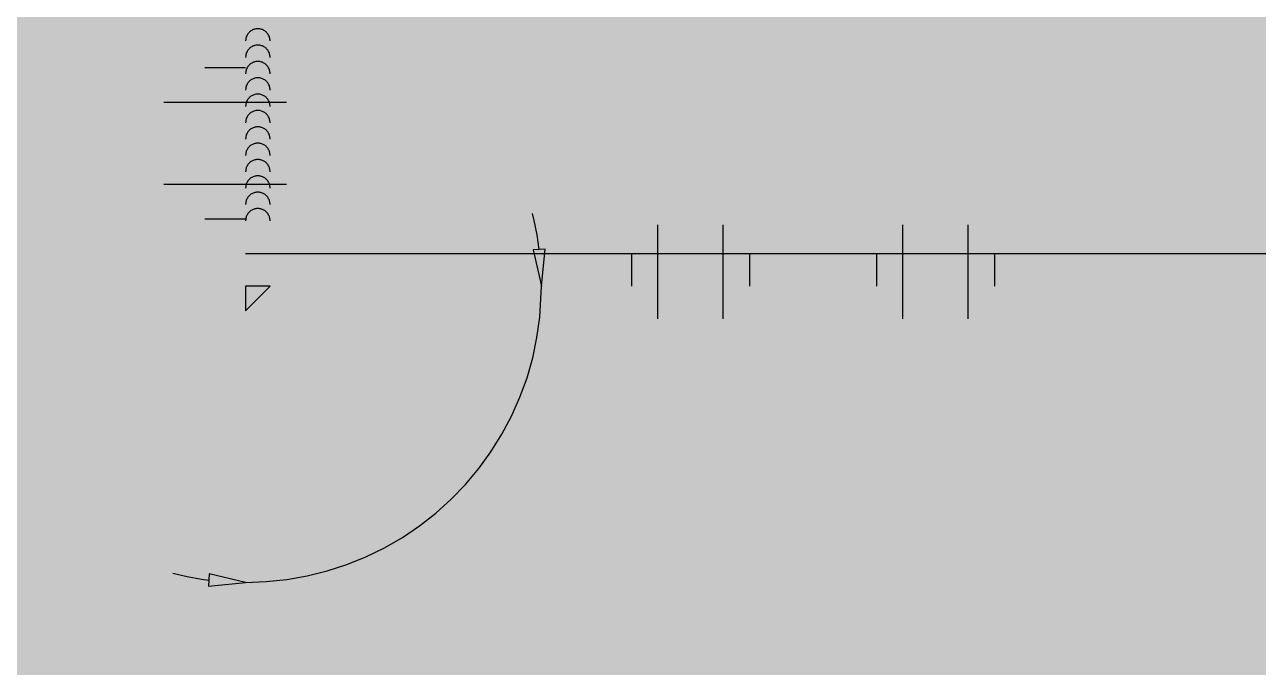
# Model space of a CAD drawing. Extents: x -0.42 to 4.47, y 1.12 to 4.63.
# Drawn here: x 1.207 to 2.145, y 3.404 to 3.892 of the extents above; entities that cross this region are included whole.
import ezdxf

# ---------------------------------------------------------------- set-up
doc = ezdxf.new("R2010")
doc.units = 0
doc.linetypes.add('1', pattern=[50.799999713897705, 31.75, -6.349999904632568, 6.349999904632568, -6.349999904632568])
doc.linetypes.add('2', pattern=[15, 12, -3])
doc.layers.get('0').update_dxf_attribs({"linetype": 'CONTINUOUS'})

msp = doc.modelspace()

# ---------------------------------------------------------------- linework, layer by layer
at = {"color": 7, "const_width": 1.4149999618530273}
for points in [[(0.998104138745127, 3.926234479933015), (0.3148207518125048, 3.926234479933015)], [(0.998104138745127, 3.926234479933015), (1.0291624745148056, 3.895176144163358)], [(1.3435124052456189, 3.926234479933015), (1.374570741015333, 3.92623447993293)], [(1.3435124052456686, 3.926234479933015), (1.3435124052456686, 3.3982427718487713)], [(1.3745707410153472, 3.92623447993293), (1.374570741015333, 3.3982427718487713)], [(0.8490241270507752, 3.9107053120481936), (0.8490241270507752, 3.742990298892252)], [(0.8738707956665124, 3.9107053120481936), (0.8490241270507752, 3.9107053120481936)], [(0.8738707956664626, 3.9107053120481936), (0.8738707956665124, 3.742990298892252)], [(1.3745707410153827, 3.910705312048009), (3.5486542448919707, 3.910705312048009)], [(1.0291624745149122, 3.491417779157871), (1.0291624745148056, 3.895176144163358)], [(1.3435124052456189, 3.895176144163358), (1.374570741015333, 3.8951761441632584)], [(0.9344345504168459, 3.833059472623276), (0.9344988573939119, 3.834901014584773), (0.9346914702819404, 3.836733584788462), (0.9350114442176931, 3.8385482549802674), (0.9354572241754653, 3.8403361842837), (0.9360266405241617, 3.842088662703617), (0.9367169149512051, 3.843797151667971), (0.9375246856391257, 3.84545332734632), (0.9384460176324225, 3.847049122117241), (0.9394764220902374, 3.8485767601117686), (0.9406108799819961, 3.8500287986806683), (0.9418438628211092, 3.8513981661594983), (0.9431693652464048, 3.8526781877855285), (0.9445809287178264, 3.853862630127182), (0.9460716755788425, 3.854945720336673), (0.9476343431189491, 3.8559221846554124), (0.949261319117106, 3.8567872632237794), (0.9509446773851735, 3.8575367426626173), (0.9526762155328328, 3.858166970883005), (0.9544474979159077, 3.8586748778199222), (0.9562498959929826, 3.8590579887610232), (0.9580746277564174, 3.8593144376754793), (0.9599128035500826, 3.859442977580784), (0.9617554680920364, 3.859442977580784), (0.9635936438857016, 3.8593144376754793), (0.9654183756491435, 3.8590579887610232), (0.9672207737262184, 3.8586748778199222), (0.9689920561092862, 3.858166970883005), (0.9707235942569454, 3.8575367426626173), (0.972406952525013, 3.8567872632237794), (0.9740339285231698, 3.8559221846554124), (0.9755965960632764, 3.854945720336673), (0.9770873429242926, 3.853862630127182), (0.9784989063957141, 3.8526781877855285), (0.9798244088210097, 3.8513981661594983), (0.9810573916601228, 3.8500287986806683), (0.9821918495518887, 3.8485767601117686), (0.9832222540096964, 3.847049122117241), (0.9841435860029932, 3.84545332734632), (0.9849513566909138, 3.843797151667971), (0.9856416311179572, 3.842088662703617), (0.9862110474666608, 3.8403361842837), (0.9866568274244258, 3.8385482549802674), (0.9869768013601785, 3.836733584788462), (0.9872337212252802, 3.833059472623276)], [(2.3591774423770175, 3.823741971893341), (2.359147039403126, 3.8246125879267368), (2.3590559800601127, 3.8254789624424177), (2.3589047071600646, 3.8263368743786543), (2.35869395748896, 3.827182144511326), (2.358424758844741, 3.8280106540586587), (2.358098421151439, 3.8288183673587355), (2.357716535718687, 3.829601348715542), (2.3572809626534124, 3.8303557842434373), (2.3567938234549644, 3.831077997417367), (2.356257492129238, 3.8317644701768216), (2.3556745811194233, 3.83241185847605), (2.35504793019863, 3.833017007834343), (2.354380593141144, 3.8335769703672753), (2.3536758206911657, 3.8340890173749926), (2.3529370464935297, 3.8345506548924533), (2.352167869692245, 3.834959633315833), (2.3513720375290106, 3.8353139607312414), (2.350553427201227, 3.835611910319656), (2.349716027349821, 3.8358520307237853), (2.348863917325545, 3.8360331527123748), (2.348001248584204, 3.8361543928827615), (2.347132223952997, 3.836215160325139), (2.34626107726708, 3.836215160325139), (2.34539205263588, 3.8361543928827615), (2.344529383894539, 3.8360331527123748), (2.343677273870256, 3.8358520307237853), (2.34283987401885, 3.835611910319656), (2.3420212636910733, 3.8353139607312414), (2.341225431527832, 3.834959633315833), (2.340456254726554, 3.8345506548924533), (2.3397174805289183, 3.8340890173749926), (2.3390127080789327, 3.8335769703672753), (2.338345371021447, 3.833017007834343), (2.3377187201006606, 3.83241185847605), (2.3371358090908387, 3.8317644701768216), (2.3365994777651196, 3.831077997417367), (2.3361123385666716, 3.8303557842434373), (2.335676765501397, 3.829601348715542), (2.3352948800686377, 3.8288183673587355), (2.3349685423753357, 3.8280106540586587), (2.334699343731117, 3.827182144511326), (2.3344885940600193, 3.8263368743786543), (2.334337321159964, 3.8254789624424177), (2.3342462618169577, 3.8246125879267368), (2.3342158588430664, 3.823741971893341), (2.3342462618169577, 3.822871355859945), (2.334337321159964, 3.8220049813442643), (2.3344885940600193, 3.8211470694080276), (2.334699343731117, 3.820301799275356), (2.3349685423753357, 3.8194732897280232), (2.3352948800686377, 3.8186655764279607), (2.335676765501397, 3.817882595071154), (2.3361123385666716, 3.817128159543259), (2.3365994777651196, 3.816405946369315), (2.3371358090908387, 3.8157194736098745), (2.3377187201006606, 3.8150720853106463), (2.338345371021447, 3.814466935952339), (2.3390127080789327, 3.8139069734194067), (2.3397174805289183, 3.8133949264117035), (2.340456254726554, 3.8129332888942287), (2.341225431527832, 3.812524310470863), (2.3420212636910733, 3.8121699830554547), (2.34283987401885, 3.8118720334670257), (2.343677273870256, 3.811631913062911), (2.344529383894539, 3.811450791074307), (2.34539205263588, 3.8113295509039347), (2.34626107726708, 3.811268783461557), (2.347132223952997, 3.811268783461557), (2.348001248584204, 3.8113295509039347), (2.348863917325545, 3.811450791074307), (2.349716027349821, 3.811631913062911), (2.350553427201227, 3.8118720334670257), (2.3513720375290106, 3.8121699830554547), (2.352167869692245, 3.812524310470863), (2.3529370464935297, 3.8129332888942287), (2.3536758206911657, 3.8133949264117035), (2.354380593141144, 3.8139069734194067), (2.35504793019863, 3.814466935952339), (2.3556745811194233, 3.8150720853106463), (2.356257492129238, 3.8157194736098745), (2.3567938234549644, 3.816405946369315), (2.3572809626534124, 3.817128159543259), (2.357716535718687, 3.817882595071154), (2.358098421151439, 3.8186655764279607), (2.358424758844741, 3.8194732897280232), (2.35869395748896, 3.820301799275356), (2.3589047071600646, 3.8211470694080276), (2.3590559800601127, 3.8220049813442643), (2.3591774423770175, 3.823741971893341)], [(2.5517391241447527, 3.823741971893341), (2.5517087211708613, 3.8246125879267368), (2.551617661827848, 3.8254789624424177), (2.5514663889277998, 3.8263368743786543), (2.551255639256695, 3.827182144511326), (2.5509864406124763, 3.8280106540586587), (2.550660102919174, 3.8288183673587355), (2.5502782174864222, 3.829601348715542), (2.5498426444211475, 3.8303557842434373), (2.5493555052226995, 3.831077997417367), (2.548819173896973, 3.8317644701768216), (2.5482362628871584, 3.83241185847605), (2.547609611966365, 3.833017007834343), (2.5469422749088793, 3.8335769703672753), (2.546237502458901, 3.8340890173749926), (2.545498728261265, 3.8345506548924533), (2.54472955145998, 3.834959633315833), (2.5439337192967457, 3.8353139607312414), (2.543115108968962, 3.835611910319656), (2.542277709117556, 3.8358520307237853), (2.54142559909328, 3.8360331527123748), (2.540562930351939, 3.8361543928827615), (2.539693905720732, 3.836215160325139), (2.538822759034815, 3.836215160325139), (2.537953734403615, 3.8361543928827615), (2.537091065662274, 3.8360331527123748), (2.536238955637991, 3.8358520307237853), (2.535401555786585, 3.835611910319656), (2.5345829454588085, 3.8353139607312414), (2.533787113295567, 3.834959633315833), (2.5330179364942893, 3.8345506548924533), (2.5322791622966534, 3.8340890173749926), (2.531574389846668, 3.8335769703672753), (2.530907052789182, 3.833017007834343), (2.5302804018683958, 3.83241185847605), (2.529697490858574, 3.8317644701768216), (2.5291611595328547, 3.831077997417367), (2.5286740203344067, 3.8303557842434373), (2.528238447269132, 3.829601348715542), (2.527856561836373, 3.8288183673587355), (2.527530224143071, 3.8280106540586587), (2.527261025498852, 3.827182144511326), (2.5270502758277544, 3.8263368743786543), (2.526899002927699, 3.8254789624424177), (2.526807943584693, 3.8246125879267368), (2.5267775406108015, 3.823741971893341), (2.526807943584693, 3.822871355859945), (2.526899002927699, 3.8220049813442643), (2.5270502758277544, 3.8211470694080276), (2.527261025498852, 3.820301799275356), (2.527530224143071, 3.8194732897280232), (2.527856561836373, 3.8186655764279607), (2.528238447269132, 3.817882595071154), (2.5286740203344067, 3.817128159543259), (2.5291611595328547, 3.816405946369315), (2.529697490858574, 3.8157194736098745), (2.5302804018683958, 3.8150720853106463), (2.530907052789182, 3.814466935952339), (2.531574389846668, 3.8139069734194067), (2.5322791622966534, 3.8133949264117035), (2.5330179364942893, 3.8129332888942287), (2.533787113295567, 3.812524310470863), (2.5345829454588085, 3.8121699830554547), (2.535401555786585, 3.8118720334670257), (2.536238955637991, 3.811631913062911), (2.537091065662274, 3.811450791074307), (2.537953734403615, 3.8113295509039347), (2.538822759034815, 3.811268783461557), (2.539693905720732, 3.811268783461557), (2.540562930351939, 3.8113295509039347), (2.54142559909328, 3.811450791074307), (2.542277709117556, 3.811631913062911), (2.543115108968962, 3.8118720334670257), (2.5439337192967457, 3.8121699830554547), (2.54472955145998, 3.812524310470863), (2.545498728261265, 3.8129332888942287), (2.546237502458901, 3.8133949264117035), (2.5469422749088793, 3.8139069734194067), (2.547609611966365, 3.814466935952339), (2.5482362628871584, 3.8150720853106463), (2.548819173896973, 3.8157194736098745), (2.5493555052226995, 3.816405946369315), (2.5498426444211475, 3.817128159543259), (2.5502782174864222, 3.817882595071154), (2.550660102919174, 3.8186655764279607), (2.5509864406124763, 3.8194732897280232), (2.551255639256695, 3.820301799275356), (2.5514663889277998, 3.8211470694080276), (2.551617661827848, 3.8220049813442643), (2.5517391241447527, 3.823741971893341)], [(2.6449141314537528, 3.823741971893341), (2.6448837284798614, 3.8246125879267368), (2.644792669136855, 3.8254789624424177), (2.6446413962368, 3.8263368743786543), (2.644430646565702, 3.827182144511326), (2.6441614479214834, 3.8280106540586587), (2.6438351102281814, 3.8288183673587355), (2.6434532247954223, 3.829601348715542), (2.6430176517301476, 3.8303557842434373), (2.6425305125316996, 3.831077997417367), (2.6419941812059804, 3.8317644701768216), (2.6414112701961585, 3.83241185847605), (2.6407846192753723, 3.833017007834343), (2.6401172822178864, 3.8335769703672753), (2.639412509767901, 3.8340890173749926), (2.638673735570265, 3.8345506548924533), (2.6379045587689873, 3.834959633315833), (2.637108726605746, 3.8353139607312414), (2.6362901162779693, 3.835611910319656), (2.6354527164265633, 3.8358520307237853), (2.63460060640228, 3.8360331527123748), (2.633737937660939, 3.8361543928827615), (2.632868913029739, 3.836215160325139), (2.6319977663438223, 3.836215160325139), (2.6311287417126152, 3.8361543928827615), (2.630266072971274, 3.8360331527123748), (2.629413962946998, 3.8358520307237853), (2.628576563095592, 3.835611910319656), (2.6277579527678085, 3.8353139607312414), (2.626962120604574, 3.834959633315833), (2.6261929438032894, 3.8345506548924533), (2.6254541696056535, 3.8340890173749926), (2.624749397155675, 3.8335769703672753), (2.624082060098189, 3.833017007834343), (2.623455409177396, 3.83241185847605), (2.622872498167581, 3.8317644701768216), (2.6223361668418548, 3.831077997417367), (2.6218490276434068, 3.8303557842434373), (2.621413454578132, 3.829601348715542), (2.62103156914538, 3.8288183673587355), (2.620705231452078, 3.8280106540586587), (2.6204360328078593, 3.827182144511326), (2.6202252831367545, 3.8263368743786543), (2.6200740102367064, 3.8254789624424177), (2.619982950893693, 3.8246125879267368), (2.6199525479198016, 3.823741971893341), (2.619982950893693, 3.822871355859945), (2.6200740102367064, 3.8220049813442643), (2.6202252831367545, 3.8211470694080276), (2.6204360328078593, 3.820301799275356), (2.620705231452078, 3.8194732897280232), (2.62103156914538, 3.8186655764279607), (2.621413454578132, 3.817882595071154), (2.6218490276434068, 3.817128159543259), (2.6223361668418548, 3.816405946369315), (2.622872498167581, 3.8157194736098745), (2.623455409177396, 3.8150720853106463), (2.624082060098189, 3.814466935952339), (2.624749397155675, 3.8139069734194067), (2.6254541696056535, 3.8133949264117035), (2.6261929438032894, 3.8129332888942287), (2.626962120604574, 3.812524310470863), (2.6277579527678085, 3.8121699830554547), (2.628576563095592, 3.8118720334670257), (2.629413962946998, 3.811631913062911), (2.630266072971274, 3.811450791074307), (2.6311287417126152, 3.8113295509039347), (2.6319977663438223, 3.811268783461557), (2.632868913029739, 3.811268783461557), (2.633737937660939, 3.8113295509039347), (2.63460060640228, 3.811450791074307), (2.6354527164265633, 3.811631913062911), (2.6362901162779693, 3.8118720334670257), (2.637108726605746, 3.8121699830554547), (2.6379045587689873, 3.812524310470863), (2.638673735570265, 3.8129332888942287), (2.639412509767901, 3.8133949264117035), (2.6401172822178864, 3.8139069734194067), (2.6407846192753723, 3.814466935952339), (2.6414112701961585, 3.8150720853106463), (2.6419941812059804, 3.8157194736098745), (2.6425305125316996, 3.816405946369315), (2.6430176517301476, 3.817128159543259), (2.6434532247954223, 3.817882595071154), (2.6438351102281814, 3.8186655764279607), (2.6441614479214834, 3.8194732897280232), (2.644430646565702, 3.820301799275356), (2.6446413962368, 3.8211470694080276), (2.644792669136855, 3.8220049813442643), (2.6449141314537528, 3.823741971893341)], [(2.8374758132255096, 3.823741971893341), (2.8374454102516182, 3.8246125879267368), (2.837354350908612, 3.8254789624424177), (2.8372030780085638, 3.8263368743786543), (2.836992328337459, 3.827182144511326), (2.8367231296932403, 3.8280106540586587), (2.836396791999938, 3.8288183673587355), (2.836014906567179, 3.829601348715542), (2.8355793335019044, 3.8303557842434373), (2.8350921943034564, 3.831077997417367), (2.834555862977737, 3.8317644701768216), (2.8339729519679224, 3.83241185847605), (2.833346301047129, 3.833017007834343), (2.8326789639896433, 3.8335769703672753), (2.8319741915396577, 3.8340890173749926), (2.8312354173420218, 3.8345506548924533), (2.830466240540744, 3.834959633315833), (2.8296704083775026, 3.8353139607312414), (2.828851798049726, 3.835611910319656), (2.82801439819832, 3.8358520307237853), (2.827162288174037, 3.8360331527123748), (2.826299619432696, 3.8361543928827615), (2.825430594801496, 3.836215160325139), (2.824559448115579, 3.836215160325139), (2.823690423484372, 3.8361543928827615), (2.822827754743031, 3.8360331527123748), (2.821975644718755, 3.8358520307237853), (2.821138244867349, 3.835611910319656), (2.8203196345395654, 3.8353139607312414), (2.819523802376331, 3.834959633315833), (2.818754625575046, 3.8345506548924533), (2.8180158513774103, 3.8340890173749926), (2.817311078927432, 3.8335769703672753), (2.816643741869946, 3.833017007834343), (2.8160170909491526, 3.83241185847605), (2.815434179939338, 3.8317644701768216), (2.8148978486136116, 3.831077997417367), (2.8144107094151636, 3.8303557842434373), (2.813975136349889, 3.829601348715542), (2.813593250917137, 3.8288183673587355), (2.813266913223835, 3.8280106540586587), (2.812997714579616, 3.827182144511326), (2.8127869649085113, 3.8263368743786543), (2.812635692008463, 3.8254789624424177), (2.8125446326654497, 3.8246125879267368), (2.8125142296915584, 3.823741971893341), (2.8125446326654497, 3.822871355859945), (2.812635692008463, 3.8220049813442643), (2.8127869649085113, 3.8211470694080276), (2.812997714579616, 3.820301799275356), (2.813266913223835, 3.8194732897280232), (2.813593250917137, 3.8186655764279607), (2.813975136349889, 3.817882595071154), (2.8144107094151636, 3.817128159543259), (2.8148978486136116, 3.816405946369315), (2.815434179939338, 3.8157194736098745), (2.8160170909491526, 3.8150720853106463), (2.816643741869946, 3.814466935952339), (2.817311078927432, 3.8139069734194067), (2.8180158513774103, 3.8133949264117035), (2.818754625575046, 3.8129332888942287), (2.819523802376331, 3.812524310470863), (2.8203196345395654, 3.8121699830554547), (2.821138244867349, 3.8118720334670257), (2.821975644718755, 3.811631913062911), (2.822827754743031, 3.811450791074307), (2.823690423484372, 3.8113295509039347), (2.824559448115579, 3.811268783461557), (2.825430594801496, 3.811268783461557), (2.826299619432696, 3.8113295509039347), (2.827162288174037, 3.811450791074307), (2.82801439819832, 3.811631913062911), (2.828851798049726, 3.8118720334670257), (2.8296704083775026, 3.8121699830554547), (2.830466240540744, 3.812524310470863), (2.8312354173420218, 3.8129332888942287), (2.8319741915396577, 3.8133949264117035), (2.8326789639896433, 3.8139069734194067), (2.833346301047129, 3.814466935952339), (2.8339729519679224, 3.8150720853106463), (2.834555862977737, 3.8157194736098745), (2.8350921943034564, 3.816405946369315), (2.8355793335019044, 3.817128159543259), (2.836014906567179, 3.817882595071154), (2.836396791999938, 3.8186655764279607), (2.8367231296932403, 3.8194732897280232), (2.836992328337459, 3.820301799275356), (2.8372030780085638, 3.8211470694080276), (2.837354350908612, 3.8220049813442643), (2.8374758132255096, 3.823741971893341)], [(0.9344345504166753, 3.7709428010840043), (0.9344345504168459, 3.833059472623347)], [(0.9872337212252802, 3.833059472623191), (0.9872337212251097, 3.770942801083862)], [(0.8738707956665124, 3.786471968969252), (0.8490241270507752, 3.786471968969252)], [(0.9344345504166753, 3.770942801083933), (0.9344988573937485, 3.7691012591224364), (0.9346914702817699, 3.7672686889187474), (0.9350114442175226, 3.765454018726942), (0.9354572241752948, 3.763666089423509), (0.9360266405239912, 3.7619136110035925), (0.9367169149510346, 3.7602051220392383), (0.9375246856389623, 3.7585489463608894), (0.938446017632252, 3.7569531515899683), (0.9394764220900669, 3.755425513595455), (0.9406108799818327, 3.753973475026541), (0.9418438628209387, 3.752604107547711), (0.9431693652462414, 3.7513240859216808), (0.9445809287176559, 3.7501396435800274), (0.946071675578672, 3.7490565533705364), (0.9476343431187857, 3.748080089051811), (0.9492613191169355, 3.74721501048343), (0.950944677385003, 3.746465531044592), (0.9526762155326622, 3.7458353028242044), (0.9544474979157371, 3.745327395887287), (0.9562498959928121, 3.744944284946186), (0.958074627756254, 3.74468783603173), (0.959912803549912, 3.7445592961264254), (0.9617554680918659, 3.7445592961264254), (0.963593643885531, 3.74468783603173), (0.9654183756489729, 3.744944284946186), (0.9672207737260479, 3.745327395887287), (0.9689920561091157, 3.7458353028242044), (0.9707235942567749, 3.746465531044592), (0.9724069525248424, 3.74721501048343), (0.9740339285229993, 3.748080089051811), (0.9755965960631059, 3.7490565533705364), (0.977087342924122, 3.7501396435800274), (0.9784989063955436, 3.7513240859216808), (0.9798244088208463, 3.752604107547711), (0.9810573916599523, 3.753973475026541), (0.9821918495517181, 3.755425513595455), (0.9832222540095259, 3.7569531515899683), (0.9841435860028227, 3.7585489463608894), (0.9849513566907433, 3.7602051220392383), (0.9856416311177867, 3.7619136110035925), (0.9862110474664902, 3.763666089423509), (0.9866568274242624, 3.765454018726942), (0.986976801360008, 3.7672686889187474), (0.9872337212251097, 3.770942801083933)], [(0.8490241270507752, 3.742990298892252), (0.8489636024885954, 3.7412570829829406), (0.8487823205544984, 3.7395323108631686), (0.8484811683536222, 3.7378243861510043), (0.8480616090910971, 3.736141628789298), (0.8475256894769458, 3.734492237465929), (0.8468760189923827, 3.7328842483315725), (0.8461157639659262, 3.731325494272795), (0.8452486283207037, 3.7298235704794536), (0.8442788358027045, 3.7283857937176634), (0.843211110728106, 3.727019167527004), (0.8420506557686025, 3.725730351860406), (0.8408031252938244, 3.724525626059716), (0.839474595751831, 3.7234108562742847), (0.8380715390114801, 3.722391477689172), (0.8366007927429138, 3.721472453057828), (0.8350695211716754, 3.7206582608542504), (0.8334851839781976, 3.719952868615451), (0.8318555014948359, 3.7193597122077335), (0.8301884117575398, 3.718881682497937), (0.8284920371838851, 3.7185211075816653), (0.8267746425503262, 3.7182797424164846), (0.8241774584350452, 3.718143630276515)], [(0.8738707956665124, 3.742990298892252), (0.8737497465421526, 3.739523867073629), (0.8733871826739588, 3.7360743228340993), (0.8727848782721992, 3.7326584734097565), (0.871945759747156, 3.7292929586863437), (0.8708739205188465, 3.725994176039606), (0.8695745795497203, 3.7227781977708787), (0.8680540694968144, 3.7196606896533524), (0.8663197982063693, 3.716656842066641), (0.8643802131703708, 3.7137812885430748), (0.8622447630211667, 3.711048036161756), (0.8599238531021527, 3.708470404828546), (0.8574287921526107, 3.7060609532271798), (0.8547717330686169, 3.7038314136563173), (0.851965619587908, 3.7017926564860915), (0.8490241270507752, 3.6999546072233898), (0.8459615839083057, 3.698326222816249), (0.8427929095213571, 3.6969154383386496), (0.8395335445546337, 3.695729125523229), (0.8361993650800414, 3.6947730661036218), (0.8328066159327179, 3.6940519162710643), (0.8293718266656143, 3.693569185940717), (0.8241774584350452, 3.693296961660792)], [(0.824177458435102, 3.718143630276515), (0.48874743212272165, 3.7181436302764155)], [(0.8241774584351447, 3.693296961660792), (0.4887474321227572, 3.693296961660792)], [(1.374570741015333, 3.693296961660792), (3.6728875879707275, 3.6932969616606925)], [(1.374570741015333, 3.6746619601986765), (1.3932057424774271, 3.693296961660778)], [(0.9359874672059334, 3.398242771848871), (1.0291624745149122, 3.491417779157871)], [(1.3435124052456686, 3.4914177791578567), (1.374570741015333, 3.4914177791578567)], [(0.9359874672059334, 3.398242771848871), (0.3769374233517979, 3.3982427718488566)], [(1.3435124052456686, 3.3982427718487713), (1.374570741015333, 3.3982427718487713)], [(1.3435124052456686, 3.008744987840899), (1.3435124052455123, 2.263344929368799)], [(1.3435124052456686, 3.008744987840899), (1.3745707410152477, 3.008744987840899)], [(1.3745707410152121, 3.008744987840913), (1.3745707410152193, 2.263344929368799)], [(1.3435124052456686, 2.9776866520712417), (1.3745707410152477, 2.9776866520712417)], [(1.374570741015205, 2.8720883104543873), (1.393205742477008, 2.8534533089925844)], [(1.3745707410152121, 2.8534533089925986), (3.6728875879706493, 2.853453308992769)], [(1.3745707410152121, 2.8286066403769468), (3.6728875879706493, 2.8286066403769468)], [(2.3094266476828906, 2.7913366374534405), (2.306826823726361, 2.791245850610167), (2.3042396658243973, 2.7909739284495174), (2.3016777783859013, 2.790522197926734), (2.299153642898709, 2.789892859773431), (2.296679555543406, 2.7890889825736593), (2.2942675714716145, 2.7881144761063297), (2.2919294407537123, 2.7869740943071406), (2.2896765550636857, 2.7856733908393068), (2.2875198899210076, 2.7842187013218194), (2.285469951375511, 2.782617113709918), (2.2835367286160917, 2.7808764297896857), (2.2817296376936014, 2.7790051355585064), (2.2800574844964316, 2.77701233902404), (2.278528414397293, 2.77490775539448), (2.2771498796717324, 2.7727016359916377), (2.275928592106858, 2.7704047282645377), (2.2748705022676887, 2.7680282239553122), (2.273980769877589, 2.7655836991195315), (2.2732637223509258, 2.76308306451358), (2.2727228607170034, 2.760538502653091), (2.2723608151907086, 2.7579624107953293), (2.272156644759292, 2.754066634529835)], [(2.3094266476828906, 2.7913366374534405), (2.8622650243816707, 2.7913366374534405)], [(2.272156644759292, 2.754066634529906), (2.272156644758873, 2.5180232826807867)]]:
    msp.add_lwpolyline(points, dxfattribs=at)
at = {"color": 5}
for points in [[(1.3932057424771287, 3.879646976279119), (1.393183045766314, 3.8802969322682515), (1.393115065226148, 3.8809437217437477), (1.3930021325954556, 3.8815841936033735), (1.3928447980571264, 3.8822152274751716), (1.392643828757187, 3.8828337493139884), (1.392400202140351, 3.8834367453319345), (1.3921151066905537, 3.884021278011417), (1.3917899308235988, 3.8845844994339274), (1.391426258444227, 3.88512366571959), (1.3910258615412516, 3.885636150355964), (1.39059069056119, 3.8861194560458188), (1.3901228670033987, 3.8865712287764467), (1.3896246678697821, 3.886989267075734), (1.3890985219623957, 3.8873715346005184), (1.388546992111678, 3.887716168281912), (1.387972765179903, 3.8880214901731307), (1.3873786391026002, 3.8882860126329177), (1.3867675078936514, 3.8885084457304515), (1.3861423492421636, 3.8886877076121067), (1.385506208777045, 3.888822923020598), (1.384862185812601, 3.88891343440217), (1.3842134178214494, 3.8889588011662113), (1.3835630656710052, 3.8889588011662113), (1.3829142976798607, 3.88891343440217), (1.3822702747154167, 3.888822923020598), (1.381634134250291, 3.8886877076121067), (1.381008975598803, 3.8885084457304515), (1.3803978443898615, 3.8882860126329177), (1.3798037183125516, 3.8880214901731307), (1.3792294913807766, 3.887716168281912), (1.378677961530066, 3.8873715346005184), (1.3781518156226795, 3.886989267075734), (1.377653616489063, 3.8865712287764467), (1.3771857929312716, 3.8861194560458188), (1.37675062195121, 3.885636150355964), (1.3763502250482347, 3.88512366571959), (1.3759865526688628, 3.8845844994339274), (1.3756613768019008, 3.884021278011417), (1.3753762813521035, 3.8834367453319345), (1.3751326547352747, 3.8828337493139884), (1.3749316854353282, 3.8822152274751716), (1.374774350897006, 3.8815841936033735), (1.3746614182663137, 3.8809437217437477), (1.374570741015333, 3.879646976279119)], [(1.3932057424771287, 3.8672236419712505), (1.393183045766314, 3.867873597960383), (1.393115065226148, 3.868520387435879), (1.3930021325954556, 3.869160859295505), (1.3928447980571264, 3.869791893167303), (1.392643828757187, 3.87041041500612), (1.392400202140351, 3.871013411024066), (1.3921151066905537, 3.8715979437035486), (1.3917899308235988, 3.872161165126059), (1.391426258444227, 3.872700331411721), (1.3910258615412516, 3.8732128160480954), (1.39059069056119, 3.87369612173795), (1.3901228670033987, 3.874147894468578), (1.3896246678697821, 3.874565932767865), (1.3890985219623957, 3.87494820029265), (1.388546992111678, 3.8752928339740436), (1.387972765179903, 3.875598155865262), (1.3873786391026002, 3.875862678325049), (1.3867675078936514, 3.876085111422583), (1.3861423492421636, 3.876264373304238), (1.385506208777045, 3.8763995887127294), (1.384862185812601, 3.8764901000943013), (1.3842134178214494, 3.8765354668583427), (1.3835630656710052, 3.8765354668583427), (1.3829142976798607, 3.8764901000943013), (1.3822702747154167, 3.8763995887127294), (1.381634134250291, 3.876264373304238), (1.381008975598803, 3.876085111422583), (1.3803978443898615, 3.875862678325049), (1.3798037183125516, 3.875598155865262), (1.3792294913807766, 3.8752928339740436), (1.378677961530066, 3.87494820029265), (1.3781518156226795, 3.874565932767865), (1.377653616489063, 3.874147894468578), (1.3771857929312716, 3.87369612173795), (1.37675062195121, 3.8732128160480954), (1.3763502250482347, 3.872700331411721), (1.3759865526688628, 3.872161165126059), (1.3756613768019008, 3.8715979437035486), (1.3753762813521035, 3.871013411024066), (1.3751326547352747, 3.87041041500612), (1.3749316854353282, 3.869791893167303), (1.374774350897006, 3.869160859295505), (1.3746614182663137, 3.868520387435879), (1.374570741015333, 3.8672236419712505)], [(1.3932057424771287, 3.854800307663382), (1.393183045766314, 3.8554502636525143), (1.393115065226148, 3.8560970531280105), (1.3930021325954556, 3.8567375249876363), (1.3928447980571264, 3.8573685588594344), (1.392643828757187, 3.8579870806982512), (1.392400202140351, 3.8585900767161974), (1.3921151066905537, 3.85917460939568), (1.3917899308235988, 3.85973783081819), (1.391426258444227, 3.8602769971038526), (1.3910258615412516, 3.860789481740227), (1.39059069056119, 3.8612727874300816), (1.3901228670033987, 3.8617245601607095), (1.3896246678697821, 3.8621425984599966), (1.3890985219623957, 3.8625248659847813), (1.388546992111678, 3.862869499666175), (1.387972765179903, 3.8631748215573936), (1.3873786391026002, 3.8634393440171806), (1.3867675078936514, 3.8636617771147144), (1.3861423492421636, 3.8638410389963695), (1.385506208777045, 3.863976254404861), (1.384862185812601, 3.8640667657864327), (1.3842134178214494, 3.8641121325504884), (1.3835630656710052, 3.8641121325504884), (1.3829142976798607, 3.8640667657864327), (1.3822702747154167, 3.863976254404861), (1.381634134250291, 3.8638410389963695), (1.381008975598803, 3.8636617771147144), (1.3803978443898615, 3.8634393440171806), (1.3798037183125516, 3.8631748215573936), (1.3792294913807766, 3.862869499666175), (1.378677961530066, 3.8625248659847813), (1.3781518156226795, 3.8621425984599966), (1.377653616489063, 3.8617245601607095), (1.3771857929312716, 3.8612727874300816), (1.37675062195121, 3.860789481740227), (1.3763502250482347, 3.8602769971038526), (1.3759865526688628, 3.85973783081819), (1.3756613768019008, 3.85917460939568), (1.3753762813521035, 3.8585900767161974), (1.3751326547352747, 3.8579870806982512), (1.3749316854353282, 3.8573685588594344), (1.374774350897006, 3.8567375249876363), (1.3746614182663137, 3.8560970531280105), (1.374570741015333, 3.854800307663382)], [(1.3932057424771287, 3.8423769733555133), (1.393183045766314, 3.8430269293446457), (1.393115065226148, 3.843673718820142), (1.3930021325954556, 3.8443141906797678), (1.3928447980571264, 3.844945224551566), (1.392643828757187, 3.8455637463903827), (1.392400202140351, 3.846166742408343), (1.3921151066905537, 3.8467512750878115), (1.3917899308235988, 3.8473144965103216), (1.391426258444227, 3.847853662795984), (1.3910258615412516, 3.8483661474323583), (1.39059069056119, 3.848849453122213), (1.3901228670033987, 3.849301225852841), (1.3896246678697821, 3.849719264152128), (1.3890985219623957, 3.8501015316769127), (1.388546992111678, 3.8504461653583064), (1.387972765179903, 3.850751487249525), (1.3873786391026002, 3.851016009709312), (1.3867675078936514, 3.851238442806846), (1.3861423492421636, 3.851417704688515), (1.385506208777045, 3.8515529200969922), (1.384862185812601, 3.851643431478564), (1.3842134178214494, 3.85168879824262), (1.3835630656710052, 3.85168879824262), (1.3829142976798607, 3.851643431478564), (1.3822702747154167, 3.8515529200969922), (1.381634134250291, 3.851417704688515), (1.381008975598803, 3.851238442806846), (1.3803978443898615, 3.851016009709312), (1.3798037183125516, 3.850751487249525), (1.3792294913807766, 3.8504461653583064), (1.378677961530066, 3.8501015316769127), (1.3781518156226795, 3.849719264152128), (1.377653616489063, 3.849301225852841), (1.3771857929312716, 3.848849453122213), (1.37675062195121, 3.8483661474323583), (1.3763502250482347, 3.847853662795984), (1.3759865526688628, 3.8473144965103216), (1.3756613768019008, 3.8467512750878115), (1.3753762813521035, 3.846166742408343), (1.3751326547352747, 3.8455637463903827), (1.3749316854353282, 3.844945224551566), (1.374774350897006, 3.8443141906797678), (1.3746614182663137, 3.843673718820142), (1.374570741015333, 3.8423769733555133)], [(1.3932057424771287, 3.8299536390476447), (1.393183045766314, 3.830603595036777), (1.393115065226148, 3.8312503845122734), (1.3930021325954556, 3.831890856371899), (1.3928447980571264, 3.8325218902436973), (1.392643828757187, 3.8331404120825283), (1.392400202140351, 3.8337434081004744), (1.3921151066905537, 3.834327940779943), (1.3917899308235988, 3.834891162202453), (1.391426258444227, 3.8354303284881155), (1.3910258615412516, 3.8359428131244897), (1.39059069056119, 3.8364261188143445), (1.3901228670033987, 3.8368778915449724), (1.3896246678697821, 3.8372959298442595), (1.3890985219623957, 3.837678197369044), (1.388546992111678, 3.838022831050438), (1.387972765179903, 3.8383281529416564), (1.3873786391026002, 3.8385926754014577), (1.3867675078936514, 3.8388151084989772), (1.3861423492421636, 3.8389943703806466), (1.385506208777045, 3.8391295857891237), (1.384862185812601, 3.8392200971706956), (1.3842134178214494, 3.839265463934751), (1.3835630656710052, 3.839265463934751), (1.3829142976798607, 3.8392200971706956), (1.3822702747154167, 3.8391295857891237), (1.381634134250291, 3.8389943703806466), (1.381008975598803, 3.8388151084989772), (1.3803978443898615, 3.8385926754014577), (1.3798037183125516, 3.8383281529416564), (1.3792294913807766, 3.838022831050438), (1.378677961530066, 3.837678197369044), (1.3781518156226795, 3.8372959298442595), (1.377653616489063, 3.8368778915449724), (1.3771857929312716, 3.8364261188143445), (1.37675062195121, 3.8359428131244897), (1.3763502250482347, 3.8354303284881155), (1.3759865526688628, 3.834891162202453), (1.3756613768019008, 3.834327940779943), (1.3753762813521035, 3.8337434081004744), (1.3751326547352747, 3.8331404120825283), (1.3749316854353282, 3.8325218902436973), (1.374774350897006, 3.831890856371899), (1.3746614182663137, 3.8312503845122734), (1.374570741015333, 3.8299536390476447)], [(1.3932057424771287, 3.8175303047397904), (1.393183045766314, 3.818180260728923), (1.393115065226148, 3.818827050204405), (1.3930021325954556, 3.8194675220640306), (1.3928447980571264, 3.8200985559358287), (1.392643828757187, 3.8207170777746597), (1.392400202140351, 3.821320073792606), (1.3921151066905537, 3.8219046064720743), (1.3917899308235988, 3.8224678278945845), (1.391426258444227, 3.823006994180261), (1.3910258615412516, 3.8235194788166353), (1.39059069056119, 3.82400278450649), (1.3901228670033987, 3.824454557237104), (1.3896246678697821, 3.824872595536405), (1.3890985219623957, 3.82525486306119), (1.388546992111678, 3.8255994967425693), (1.387972765179903, 3.825904818633788), (1.3873786391026002, 3.826169341093589), (1.3867675078936514, 3.8263917741911087), (1.3861423492421636, 3.826571036072778), (1.385506208777045, 3.826706251481255), (1.384862185812601, 3.826796762862827), (1.3842134178214494, 3.8268421296268826), (1.3835630656710052, 3.8268421296268826), (1.3829142976798607, 3.826796762862827), (1.3822702747154167, 3.826706251481255), (1.381634134250291, 3.826571036072778), (1.381008975598803, 3.8263917741911087), (1.3803978443898615, 3.826169341093589), (1.3798037183125516, 3.825904818633788), (1.3792294913807766, 3.8255994967425693), (1.378677961530066, 3.82525486306119), (1.3781518156226795, 3.824872595536405), (1.377653616489063, 3.824454557237104), (1.3771857929312716, 3.82400278450649), (1.37675062195121, 3.8235194788166353), (1.3763502250482347, 3.823006994180261), (1.3759865526688628, 3.8224678278945845), (1.3756613768019008, 3.8219046064720743), (1.3753762813521035, 3.821320073792606), (1.3751326547352747, 3.8207170777746597), (1.3749316854353282, 3.8200985559358287), (1.374774350897006, 3.8194675220640306), (1.3746614182663137, 3.818827050204405), (1.374570741015333, 3.8175303047397904)], [(1.3932057424771287, 3.805106970431922), (1.393183045766314, 3.8057569264210542), (1.393115065226148, 3.8064037158965363), (1.3930021325954556, 3.807044187756162), (1.3928447980571264, 3.80767522162796), (1.392643828757187, 3.808293743466791), (1.392400202140351, 3.8088967394847373), (1.3921151066905537, 3.8094812721642057), (1.3917899308235988, 3.810044493586716), (1.391426258444227, 3.8105836598723926), (1.3910258615412516, 3.8110961445087668), (1.39059069056119, 3.8115794501986215), (1.3901228670033987, 3.8120312229292352), (1.3896246678697821, 3.8124492612285366), (1.3890985219623957, 3.812831528753321), (1.388546992111678, 3.8131761624347007), (1.387972765179903, 3.8134814843259193), (1.3873786391026002, 3.8137460067857205), (1.3867675078936514, 3.81396843988324), (1.3861423492421636, 3.8141477017649095), (1.385506208777045, 3.8142829171733865), (1.384862185812601, 3.8143734285549584), (1.3842134178214494, 3.814418795319014), (1.3835630656710052, 3.814418795319014), (1.3829142976798607, 3.8143734285549584), (1.3822702747154167, 3.8142829171733865), (1.381634134250291, 3.8141477017649095), (1.381008975598803, 3.81396843988324), (1.3803978443898615, 3.8137460067857205), (1.3798037183125516, 3.8134814843259193), (1.3792294913807766, 3.8131761624347007), (1.378677961530066, 3.812831528753321), (1.3781518156226795, 3.8124492612285366), (1.377653616489063, 3.8120312229292352), (1.3771857929312716, 3.8115794501986215), (1.37675062195121, 3.8110961445087668), (1.3763502250482347, 3.8105836598723926), (1.3759865526688628, 3.810044493586716), (1.3756613768019008, 3.8094812721642057), (1.3753762813521035, 3.8088967394847373), (1.3751326547352747, 3.808293743466791), (1.3749316854353282, 3.80767522162796), (1.374774350897006, 3.807044187756162), (1.3746614182663137, 3.8064037158965363), (1.374570741015333, 3.805106970431922)], [(1.3932057424771287, 3.7926836361240532), (1.393183045766314, 3.7933335921131857), (1.393115065226148, 3.7939803815886677), (1.3930021325954556, 3.7946208534482935), (1.3928447980571264, 3.7952518873200916), (1.392643828757187, 3.7958704091589226), (1.392400202140351, 3.7964734051768687), (1.3921151066905537, 3.7970579378563514), (1.3917899308235988, 3.7976211592788474), (1.391426258444227, 3.798160325564524), (1.3910258615412516, 3.798672810200898), (1.39059069056119, 3.799156115890753), (1.3901228670033987, 3.7996078886213667), (1.3896246678697821, 3.800025926920668), (1.3890985219623957, 3.8004081944454526), (1.388546992111678, 3.8007528281268463), (1.387972765179903, 3.8010581500180507), (1.3873786391026002, 3.801322672477852), (1.3867675078936514, 3.8015451055753715), (1.3861423492421636, 3.801724367457041), (1.385506208777045, 3.801859582865518), (1.384862185812601, 3.80195009424709), (1.3842134178214494, 3.8019954610111455), (1.3835630656710052, 3.8019954610111455), (1.3829142976798607, 3.80195009424709), (1.3822702747154167, 3.801859582865518), (1.381634134250291, 3.801724367457041), (1.381008975598803, 3.8015451055753715), (1.3803978443898615, 3.801322672477852), (1.3798037183125516, 3.8010581500180507), (1.3792294913807766, 3.8007528281268463), (1.378677961530066, 3.8004081944454526), (1.3781518156226795, 3.800025926920668), (1.377653616489063, 3.7996078886213667), (1.3771857929312716, 3.799156115890753), (1.37675062195121, 3.798672810200898), (1.3763502250482347, 3.798160325564524), (1.3759865526688628, 3.7976211592788474), (1.3756613768019008, 3.7970579378563514), (1.3753762813521035, 3.7964734051768687), (1.3751326547352747, 3.7958704091589226), (1.3749316854353282, 3.7952518873200916), (1.374774350897006, 3.7946208534482935), (1.3746614182663137, 3.7939803815886677), (1.374570741015333, 3.7926836361240532)], [(1.3932057424771287, 3.7802603018161847), (1.393183045766314, 3.780910257805317), (1.393115065226148, 3.7815570472808133), (1.3930021325954556, 3.782197519140425), (1.3928447980571264, 3.782828553012223), (1.392643828757187, 3.783447074851054), (1.392400202140351, 3.784050070869), (1.3921151066905537, 3.784634603548483), (1.3917899308235988, 3.785197824970979), (1.391426258444227, 3.7857369912566554), (1.3910258615412516, 3.7862494758930296), (1.39059069056119, 3.7867327815828844), (1.3901228670033987, 3.7871845543135123), (1.3896246678697821, 3.7876025926127994), (1.3890985219623957, 3.787984860137584), (1.388546992111678, 3.7883294938189778), (1.387972765179903, 3.7886348157101963), (1.3873786391026002, 3.7888993381699834), (1.3867675078936514, 3.789121771267503), (1.3861423492421636, 3.7893010331491723), (1.385506208777045, 3.7894362485576494), (1.384862185812601, 3.7895267599392355), (1.3842134178214494, 3.789572126703277), (1.3835630656710052, 3.789572126703277), (1.3829142976798607, 3.7895267599392355), (1.3822702747154167, 3.7894362485576494), (1.381634134250291, 3.7893010331491723), (1.381008975598803, 3.789121771267503), (1.3803978443898615, 3.7888993381699834), (1.3798037183125516, 3.7886348157101963), (1.3792294913807766, 3.7883294938189778), (1.378677961530066, 3.787984860137584), (1.3781518156226795, 3.7876025926127994), (1.377653616489063, 3.7871845543135123), (1.3771857929312716, 3.7867327815828844), (1.37675062195121, 3.7862494758930296), (1.3763502250482347, 3.7857369912566554), (1.3759865526688628, 3.785197824970979), (1.3756613768019008, 3.784634603548483), (1.3753762813521035, 3.784050070869), (1.3751326547352747, 3.783447074851054), (1.3749316854353282, 3.782828553012223), (1.374774350897006, 3.782197519140425), (1.3746614182663137, 3.7815570472808133), (1.374570741015333, 3.7802603018161847)], [(1.3932057424771287, 3.767836967508316), (1.393183045766314, 3.7684869234974485), (1.393115065226148, 3.7691337129729447), (1.3930021325954556, 3.7697741848325705), (1.3928447980571264, 3.7704052187043686), (1.392643828757187, 3.7710237405431855), (1.392400202140351, 3.7716267365611316), (1.3921151066905537, 3.7722112692406142), (1.3917899308235988, 3.7727744906631244), (1.391426258444227, 3.773313656948787), (1.3910258615412516, 3.773826141585161), (1.39059069056119, 3.774309447275016), (1.3901228670033987, 3.7747612200056437), (1.3896246678697821, 3.775179258304931), (1.3890985219623957, 3.7755615258297155), (1.388546992111678, 3.775906159511109), (1.387972765179903, 3.7762114814023278), (1.3873786391026002, 3.776476003862115), (1.3867675078936514, 3.7766984369596486), (1.3861423492421636, 3.7768776988413038), (1.385506208777045, 3.777012914249795), (1.384862185812601, 3.777103425631367), (1.3842134178214494, 3.7771487923954083), (1.3835630656710052, 3.7771487923954083), (1.3829142976798607, 3.777103425631367), (1.3822702747154167, 3.777012914249795), (1.381634134250291, 3.7768776988413038), (1.381008975598803, 3.7766984369596486), (1.3803978443898615, 3.776476003862115), (1.3798037183125516, 3.7762114814023278), (1.3792294913807766, 3.775906159511109), (1.378677961530066, 3.7755615258297155), (1.3781518156226795, 3.775179258304931), (1.377653616489063, 3.7747612200056437), (1.3771857929312716, 3.774309447275016), (1.37675062195121, 3.773826141585161), (1.3763502250482347, 3.773313656948787), (1.3759865526688628, 3.7727744906631244), (1.3756613768019008, 3.7722112692406142), (1.3753762813521035, 3.7716267365611316), (1.3751326547352747, 3.7710237405431855), (1.3749316854353282, 3.7704052187043686), (1.374774350897006, 3.7697741848325705), (1.3746614182663137, 3.7691337129729447), (1.374570741015333, 3.767836967508316)], [(1.3932057424771287, 3.7554136332004475), (1.393183045766314, 3.75606358918958), (1.393115065226148, 3.756710378665076), (1.3930021325954556, 3.757350850524702), (1.3928447980571264, 3.7579818843965), (1.392643828757187, 3.758600406235317), (1.392400202140351, 3.759203402253263), (1.3921151066905537, 3.7597879349327457), (1.3917899308235988, 3.760351156355256), (1.391426258444227, 3.7608903226409183), (1.3910258615412516, 3.7614028072772925), (1.39059069056119, 3.7618861129671473), (1.3901228670033987, 3.762337885697775), (1.3896246678697821, 3.7627559239970623), (1.3890985219623957, 3.763138191521847), (1.388546992111678, 3.7634828252032406), (1.387972765179903, 3.763788147094459), (1.3873786391026002, 3.7640526695542462), (1.3867675078936514, 3.76427510265178), (1.3861423492421636, 3.764454364533435), (1.385506208777045, 3.7645895799419264), (1.384862185812601, 3.7646800913234983), (1.3842134178214494, 3.7647254580875398), (1.3835630656710052, 3.7647254580875398), (1.3829142976798607, 3.7646800913234983), (1.3822702747154167, 3.7645895799419264), (1.381634134250291, 3.764454364533435), (1.381008975598803, 3.76427510265178), (1.3803978443898615, 3.7640526695542462), (1.3798037183125516, 3.763788147094459), (1.3792294913807766, 3.7634828252032406), (1.378677961530066, 3.763138191521847), (1.3781518156226795, 3.7627559239970623), (1.377653616489063, 3.762337885697775), (1.3771857929312716, 3.7618861129671473), (1.37675062195121, 3.7614028072772925), (1.3763502250482347, 3.7608903226409183), (1.3759865526688628, 3.760351156355256), (1.3756613768019008, 3.7597879349327457), (1.3753762813521035, 3.759203402253263), (1.3751326547352747, 3.758600406235317), (1.3749316854353282, 3.7579818843965), (1.374774350897006, 3.757350850524702), (1.3746614182663137, 3.756710378665076), (1.374570741015333, 3.7554136332004475)], [(1.3932057424771287, 3.742990298892579), (1.393183045766314, 3.7436402548817114), (1.393115065226148, 3.7442870443572076), (1.3930021325954556, 3.7449275162168334), (1.3928447980571264, 3.7455585500886315), (1.392643828757187, 3.7461770719274483), (1.392400202140351, 3.7467800679453944), (1.3921151066905537, 3.747364600624877), (1.3917899308235988, 3.7479278220473873), (1.391426258444227, 3.7484669883330497), (1.3910258615412516, 3.748979472969424), (1.39059069056119, 3.7494627786592787), (1.3901228670033987, 3.7499145513899066), (1.3896246678697821, 3.7503325896891937), (1.3890985219623957, 3.7507148572139783), (1.388546992111678, 3.751059490895372), (1.387972765179903, 3.7513648127865906), (1.3873786391026002, 3.7516293352463777), (1.3867675078936514, 3.7518517683439114), (1.3861423492421636, 3.7520310302255666), (1.385506208777045, 3.752166245634058), (1.384862185812601, 3.7522567570156298), (1.3842134178214494, 3.7523021237796854), (1.3835630656710052, 3.7523021237796854), (1.3829142976798607, 3.7522567570156298), (1.3822702747154167, 3.752166245634058), (1.381634134250291, 3.7520310302255666), (1.381008975598803, 3.7518517683439114), (1.3803978443898615, 3.7516293352463777), (1.3798037183125516, 3.7513648127865906), (1.3792294913807766, 3.751059490895372), (1.378677961530066, 3.7507148572139783), (1.3781518156226795, 3.7503325896891937), (1.377653616489063, 3.7499145513899066), (1.3771857929312716, 3.7494627786592787), (1.37675062195121, 3.748979472969424), (1.3763502250482347, 3.7484669883330497), (1.3759865526688628, 3.7479278220473873), (1.3756613768019008, 3.747364600624877), (1.3753762813521035, 3.7467800679453944), (1.3751326547352747, 3.7461770719274483), (1.3749316854353282, 3.7455585500886315), (1.374774350897006, 3.7449275162168334), (1.3746614182663137, 3.7442870443572076), (1.374570741015333, 3.742990298892579)], [(1.597931694237353, 3.7211955296383366), (1.5962697301609552, 3.7322584386056548), (1.5940602074732908, 3.7432251166587633), (1.5927517348008635, 3.748663885686824)], [(1.6025814498846813, 3.7214847929426895), (1.5932819267841438, 3.720906268982077), (1.5996672602162079, 3.693296961660792), (1.5996672602162079, 3.693296961660792), (1.6025814498846813, 3.7214847929426895)], [(1.3932057424774271, 3.693296961660778), (1.37457074101534, 3.693296961660792), (1.37457074101534, 3.693296961660792), (1.37457074101534, 3.6746619601986907), (1.37457074101534, 3.6746619601986907), (1.3932057424774271, 3.693296961660778)], [(1.374570741015333, 3.468200445736528), (1.3902726796602707, 3.4687487626079445), (1.405898119926654, 3.4703910593116802), (1.4213709396040386, 3.473119350420532), (1.4366157510465314, 3.47692029529496), (1.4515582862267067, 3.4817754350394097), (1.4661257432842447, 3.487661050328583), (1.4802471597320874, 3.4945485405373944), (1.4938537234615623, 3.502404293415097), (1.5068791518724751, 3.511190052367567), (1.5192599880684625, 3.5208630230875144), (1.5309359148241057, 3.5313760749674685), (1.5418500507802975, 3.5426779899038223), (1.551949211096165, 3.5547137111009306), (1.56118421549224, 3.5674245918752945), (1.5695100422720856, 3.58074870369866), (1.576886160061079, 3.594621144241273), (1.5832765870455248, 3.608974321719373), (1.5886502582548658, 3.623738310329699), (1.5929809189313957, 3.638841187912206), (1.5962475273559207, 3.6542093617648987), (1.5984341600652954, 3.669767968507685), (1.5996672569396182, 3.6932969616608062)], [(1.3192038051415054, 3.4751159678752828), (1.3301121652879573, 3.472634608923613), (1.3411303961454522, 3.4706982494552108), (1.3466721937714752, 3.4699360084387934)], [(1.346961433694041, 3.4745857758919954), (1.3463829097334425, 3.465286252791472), (1.37457074101534, 3.4682004424599313), (1.37457074101534, 3.4682004424599313), (1.346961433694041, 3.4745857758919954)]]:
    msp.add_lwpolyline(points, dxfattribs=at)
at = {"color": 8, "linetype": '2'}
for points in [[(1.3435124052456686, 3.8594590580275394), (1.374570741015333, 3.8594590580275394)], [(1.3435124052456189, 3.7445432156795846), (1.374570741015333, 3.7445432156795846)], [(1.374570741015333, 3.7181436302764297), (3.6728875879707275, 3.718143630276515)], [(1.6680720140386924, 3.7181436302764297), (1.6680720140386924, 3.6932969616608773)], [(1.7581411877707254, 3.6932969616608773), (1.7581411877707254, 3.7181436302763444)], [(1.8544220286566997, 3.7181436302763444), (1.8544220286566997, 3.6932969616608773)], [(1.9444912023887326, 3.6932969616608773), (1.9444912023887326, 3.7181436302763444)]]:
    msp.add_lwpolyline(points, dxfattribs=at)
at = {"color": 1, "linetype": '1'}
for points in [[(1.3124540694759972, 3.833059472623134), (1.4056290767850044, 3.833059472623134)], [(1.3124540694759972, 3.7709428010838053), (1.4056290767850044, 3.7709428010838906)], [(1.6882599322889789, 3.66845029304514), (1.6882599322889789, 3.7398844653153844)], [(1.737953269520446, 3.66845029304514), (1.737953269520446, 3.7398844653153844)], [(1.874609946906979, 3.66845029304514), (1.874609946906979, 3.7398844653153844)], [(1.9243032841384533, 3.66845029304514), (1.9243032841384533, 3.7398844653153844)]]:
    msp.add_lwpolyline(points, dxfattribs=at)
at = {"color": 5, "const_width": 6.211667181e-09}
for points in [[(1.6281364207402618, 3.5960137398644605), (1.626445854143121, 3.5996282163362565), (1.6276906398962367, 3.6031054245590752), (1.6311597635128905, 3.604439225916522), (1.6348019486389234, 3.6028165686976905), (1.6364993248747126, 3.599195420025609), (1.6352493388000724, 3.595699282253264), (1.6317982301236853, 3.5943838669196992), (1.6281364207402618, 3.5960137398644605)], [(1.629445506399641, 3.597349790932597), (1.6316675030662893, 3.596361873854576), (1.6337768475340937, 3.5971660792625784), (1.6345258735886006, 3.5992791229758723), (1.6334928629795442, 3.6014805176295397), (1.6312708663128888, 3.6024684347075606), (1.6291735318052645, 3.601676486648813), (1.6284124957905846, 3.5995511855862787), (1.629445506399641, 3.597349790932597)], [(1.6206277129665239, 3.574973452381485), (1.6155705782842205, 3.5812138521969104), (1.6141502486516046, 3.5864254766622423), (1.6161676352306316, 3.5908274213352627), (1.61930061265938, 3.592730833603639), (1.622931917796187, 3.59270448106777), (1.626993826624684, 3.5909108205293165), (1.632109234896454, 3.586691478263603), (1.6371451360042428, 3.580483895923919), (1.6385782802556008, 3.575271727932929), (1.6365556933550423, 3.5708508537103825), (1.6304862464656082, 3.5687975052941994), (1.6206277129665239, 3.574973452381485)], [(1.6228495555994087, 3.5772410619925665), (1.630408459979101, 3.571864823539343), (1.6345400403140218, 3.572825824991938), (1.635409803734575, 3.5769828103764922), (1.6298873922635693, 3.5844238686525216), (1.6223216782452283, 3.5898067793060164), (1.6181728876286101, 3.588814590954655), (1.6172249396303542, 3.584986473745488), (1.6228495555994087, 3.5772410619925665)], [(1.6125024397336674, 3.5562190302049146), (1.6143622544075527, 3.5585530620338233), (1.617781703145333, 3.557220720473211), (1.6204403470653332, 3.558435696973504), (1.621670263733634, 3.560726228510191), (1.6215189280054787, 3.5633370634641466), (1.619987889279713, 3.5664468705583374), (1.6173159171975797, 3.569713587109277), (1.6169420333121778, 3.5665122252887755), (1.615238647711955, 3.5633161866363565), (1.6097418353730504, 3.561302383940358), (1.6034890718887809, 3.564401809326739), (1.6001790610999436, 3.5708042905507966), (1.6022841212651429, 3.576657925603314), (1.6064734102040532, 3.578835703589533), (1.611624634404329, 3.5781129305334076), (1.6179811988432462, 3.5733621922849323), (1.6233432178660365, 3.566642874734157), (1.6246158968903899, 3.561035360305766), (1.6224079602656403, 3.5564116962949583), (1.6177325204731403, 3.5542417714085985), (1.6125024397336674, 3.5562190302049146)], [(1.6125421079688564, 3.5738865237579915), (1.6082009440373497, 3.576158014980493), (1.6045776127073808, 3.5749392716046913), (1.6034022202060427, 3.5710697343576356), (1.6057926301854906, 3.566589352534507), (1.6099058574072203, 3.564589247420699), (1.6136016208684012, 3.5659772696909187), (1.6148779809208165, 3.5696637900098267), (1.6125421079688564, 3.5738865237579915)], [(1.5921986983638305, 3.526261269533606), (1.5722328378358483, 3.545824160741404), (1.5800393119513885, 3.553791437753304), (1.5841562415378831, 3.5569170240077597), (1.5880137542307935, 3.557053428058495), (1.5917562220858699, 3.5548520138409145), (1.5941250860389218, 3.5501044442218443), (1.5922302001768358, 3.5444653127811847), (1.5946295727608444, 3.54492528140311), (1.5992189354237851, 3.5442965565247704), (1.607715566913491, 3.542097764763426), (1.6047851366301202, 3.5391069715466585), (1.5983013247778501, 3.54079908796038), (1.5938688363375135, 3.541778627976825), (1.5913511660841877, 3.541879030329781), (1.5897571327935935, 3.5413146865427336), (1.5883647221532655, 3.540084303627694), (1.5856624811132676, 3.537326400046638), (1.5945286306383153, 3.528639195287923), (1.5921986983638305, 3.526261269533606)], [(1.5883825959202866, 3.544679573976083), (1.5905061375113974, 3.5475960736350487), (1.590676776568884, 3.550167718697921), (1.5893542300503185, 3.552400543991098), (1.5861185816378764, 3.553757006617019), (1.582341714556101, 3.551727703658031), (1.5767690930336116, 3.5460402936064526), (1.583374442526157, 3.5395682593392195), (1.5883825959202866, 3.544679573976083)], [(1.5738234592918587, 3.5075075251825183), (1.560619206343958, 3.533971304017541), (1.5631292880211092, 3.536533090010593), (1.5903011246557384, 3.524324608352245), (1.5876469234564539, 3.5216157341682077), (1.579546261142987, 3.5254446412912586), (1.5721841555540195, 3.517930886201583), (1.5762975110884767, 3.5100325391278204), (1.5738234592918587, 3.5075075251825183)], [(1.5766738177182589, 3.5268176156233864), (1.5693068672255492, 3.5303600678119835), (1.5639175710665825, 3.5331420012575876), (1.5667821818577181, 3.5284372385126233), (1.5707048675099102, 3.5207257130465877), (1.5766738177182589, 3.5268176156233864)], [(1.5652123178444057, 3.4987190057709228), (1.5476025922900547, 3.5159733156833823), (1.5418017815241924, 3.5100530159960783), (1.5394456465505684, 3.5123615972914024), (1.5534012202771237, 3.5266046371188366), (1.5557573552507478, 3.5242960558235126), (1.5499325245645394, 3.518351241437699), (1.5675422501188834, 3.5010969315252396), (1.5652123178444057, 3.4987190057709228)], [(1.544375036935989, 3.4774525048237592), (1.5244091764080139, 3.497015396031543), (1.5371397341964368, 3.5100081862355808), (1.539495869170068, 3.5076996049402567), (1.5290952436561298, 3.4970847404905356), (1.535210299165719, 3.4910931046431273), (1.5449503768698776, 3.5010338148841385), (1.5472928925662046, 3.4987385779893714), (1.537552814862046, 3.48879786774836), (1.5443488342368425, 3.4821390118734143), (1.5551577983968272, 3.493170626197582), (1.5575139333704584, 3.490862044902258), (1.544375036935989, 3.4774525048237592)], [(1.5279213914924554, 3.4606599363525135), (1.5079555309644803, 3.480222827560297), (1.5145970389427816, 3.487001141695046), (1.5174659299446773, 3.48954770896988), (1.5205726532321933, 3.4908521977462073), (1.5239109512916258, 3.49040420360501), (1.527169249980382, 3.4882807755363956), (1.5300505659860093, 3.4825986482013604), (1.5266499795204709, 3.4755998881528853), (1.5221342344936346, 3.470991124835237), (1.5302513237669473, 3.4630378621068303), (1.5279213914924554, 3.4606599363525135)], [(1.524329874427373, 3.4779452414959593), (1.52658318438354, 3.482152061784049), (1.5248489736086484, 3.4857492392832796), (1.5221454742849758, 3.487281015629975), (1.5194961866763848, 3.486933780994619), (1.5171453332792595, 3.484888677987712), (1.5126415982125963, 3.48029217201929), (1.5197780995200034, 3.4732997061305753), (1.524329874427373, 3.4779452414959593)], [(1.5043084489076293, 3.449392624887352), (1.5062883631832875, 3.451849230208751), (1.5094732453274489, 3.450182135538853), (1.512797312066347, 3.45046883289028), (1.5160919916690858, 3.4526462550473696), (1.5179965077128799, 3.4554890607183637), (1.5182832230793366, 3.458247283648248), (1.5170724171250356, 3.460430685911234), (1.5149508958027695, 3.4615483922076606), (1.512187513572485, 3.4610847127544417), (1.5080791356388445, 3.458839669239836), (1.503434153035201, 3.456591852052753), (1.499695562915356, 3.456495087570488), (1.4965915318581793, 3.4582991871847213), (1.494522159308751, 3.4618403633017607), (1.494736767856402, 3.4660506702443), (1.4972864832790052, 3.470015117219859), (1.50145435888858, 3.4728385241000552), (1.505858444606126, 3.473124096596109), (1.5098692147961899, 3.4709240692147603), (1.50782603208539, 3.4684573806467114), (1.5037469728934667, 3.470015583813648), (1.4997114593794478, 3.4678312835196294), (1.497509347979971, 3.4638265596016993), (1.4986603438064705, 3.460764788701468), (1.5011154175861492, 3.45972868553703), (1.5060515454164332, 3.4619194703348057), (1.5112221799220578, 3.4646492787146173), (1.5155281443526363, 3.4649709298403195), (1.5191003712414073, 3.4629363206296233), (1.521298754555076, 3.4591726379084378), (1.5211795408668394, 3.4546646496892777), (1.518569835561614, 3.450434645494724), (1.513774595758683, 3.4471207947521094), (1.5088639302715947, 3.4468630919567147), (1.5043084489076293, 3.449392624887352)], [(1.4951582189546855, 3.4272218864039985), (1.4751923584267033, 3.4467847776117964), (1.4879229162151333, 3.45977756781582), (1.4902790511887574, 3.457468986520496), (1.4798784256748192, 3.446854122070789), (1.4859934811844084, 3.4408624862233808), (1.4957335588885812, 3.450803196464392), (1.498076074584901, 3.448507959569625), (1.4883359968807355, 3.4385672493286137), (1.495132016255539, 3.4319083934536536), (1.5059409804155237, 3.4429400077778354), (1.508297115389155, 3.440631426482497), (1.4951582189546855, 3.4272218864039985)], [(1.47738347906445, 3.409081010712356), (1.457417618536475, 3.428643901920154), (1.465224092652008, 3.4366111789320684), (1.4693410222385026, 3.439736765186524), (1.473198534931413, 3.4398731692372593), (1.4769410027864893, 3.4376717550196787), (1.4793098667395412, 3.4329241854005943), (1.4774149808774553, 3.427285053959949), (1.4798143534614638, 3.427745022581874), (1.4844037161244046, 3.4271162977035203), (1.4929003476141105, 3.42491750594219), (1.4899699173307397, 3.4219267127254085), (1.4834861054784696, 3.42361882913913), (1.479053617038133, 3.424598369155575), (1.4765359467848072, 3.4246987715085453), (1.474941913494213, 3.424134427721498), (1.473549502853885, 3.422904044806444), (1.470847261813887, 3.420146141225402), (1.4797134113389347, 3.411458936466687), (1.47738347906445, 3.409081010712356)], [(1.473567376620906, 3.427499315154833), (1.4756909182120168, 3.4304158148137986), (1.4758615572695106, 3.432987459876685), (1.474539010750938, 3.435220285169848), (1.471303362338496, 3.436576747795769), (1.4675264952567204, 3.434547444836781), (1.4619538737342381, 3.4288600347852167), (1.4685592232267837, 3.4223880005179694), (1.473567376620906, 3.427499315154833)]]:
    msp.add_lwpolyline(points, dxfattribs=at)

doc.saveas('drawing.dxf')
